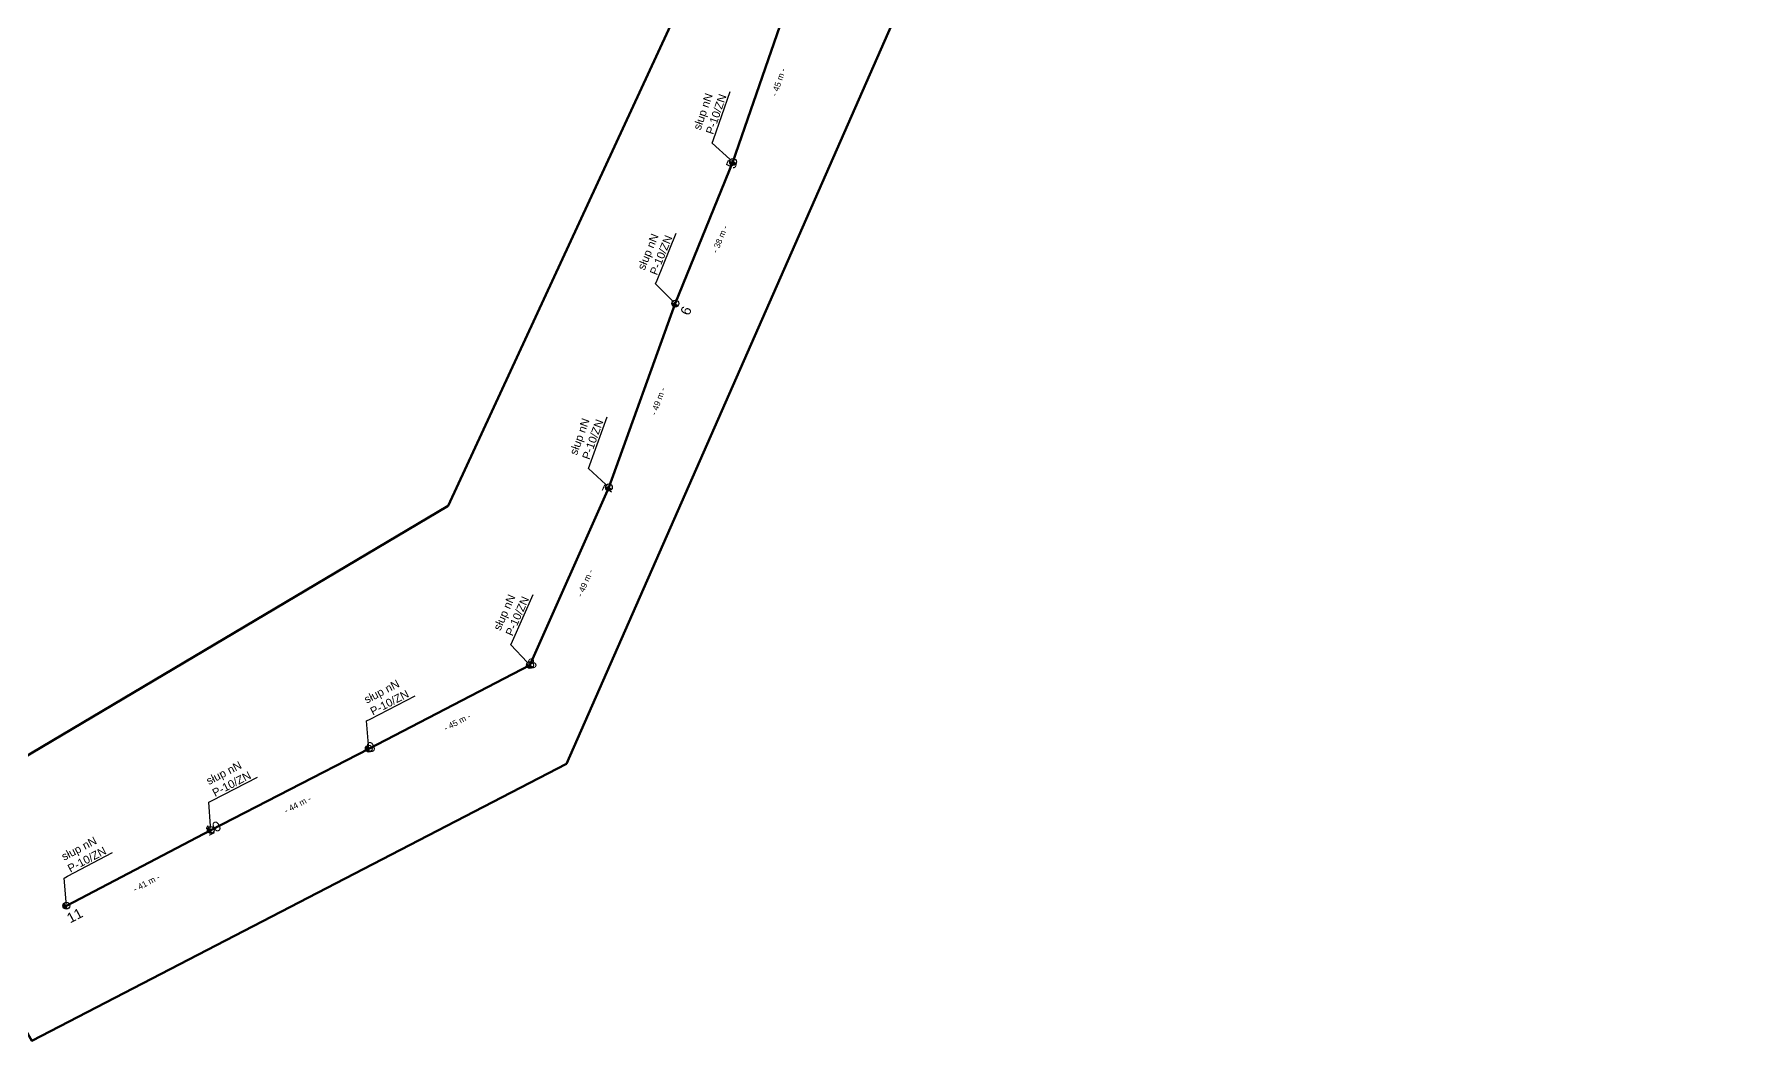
# Model space of a CAD drawing. Header units: metres. Extents: x 7531723 to 15066081, y 5784574 to 11569750.
# Drawn here: x 7534094.7 to 7534520.1, y 5784789.9 to 5785041.6 of the extents above; entities that cross this region are included whole.
import ezdxf
from ezdxf import colors
from ezdxf.entities.mleader import LeaderData, LeaderLine
from ezdxf.enums import TextEntityAlignment as Align
from ezdxf.math import Vec2, Vec3

# ---------------------------------------------------------------- set-up
doc = ezdxf.new("R2010")
doc.units = ezdxf.units.M
doc.layers.add('!tele', color=30, linetype='Continuous', lineweight=40)
doc.layers.add('!trafo', color=6, linetype='Continuous', lineweight=50)
for name, color, linetype in [('!wymiary', 7, 'Continuous'), ('_MM opisy', 7, 'Continuous'), ('_MM slupy', 5, 'Continuous'), ('_numery_05-0244_4', 7, 'Continuous')]:
    doc.layers.add(name, color=color, linetype=linetype)
doc.layers.add('_kontrola_05-0244_4', color=6, linetype='Continuous', lineweight=50, plot=False)
doc.layers.get('0').off()
doc.styles.get("Standard").update_dxf_attribs({"font": 'arial.ttf'})
doc.dimstyles.new('opis linie', dxfattribs={"dimtxt": 1.5, "dimasz": 2.5, "dimexe": 1.25, "dimexo": 0.625, "dimgap": 2.5, "dimtad": 4, "dimdec": 0, "dimtxsty": 'Standard', "dimcen": 2.5, "dimse1": 1, "dimse2": 1, "dimsd1": 1, "dimsd2": 1, "dimclrt": 256, "dimazin": 3, "dimtfac": 1, "dimtdec": 0, "dimtmove": 0, "dimatfit": 3, "dimtfill": 1})

# ---------------------------------------------------------------- blocks, each defined once
blk = doc.blocks.new('ZN')
at = {"layer": '_MM slupy', "transparency": 33554687}
h = blk.add_hatch(color=256, dxfattribs=at)
h.dxf.hatch_style = 1
h.paths.add_polyline_path([(0, -0.86), (0, 0.86, 1)])
at = {"layer": '_MM slupy'}
blk.add_circle((0, 0), 0.857, dxfattribs=at)
blk = doc.blocks.new('*D18')
at = {"layer": 'Defpoints', "color": 0}
for p in [(7534138.87, 5784842.62), (7534139.34, 5784841.73), (7534102.77, 5784823.69)]:
    blk.add_point(p, dxfattribs=at)
at = {"layer": '!wymiary', "insert": (7534122.8, 5784829.39), "char_height": 1.5, "attachment_point": 5, "rotation": 27.672, "bg_fill": 3, "box_fill_scale": 1.1, "bg_fill_color": 9, "bg_fill_true_color": 13158600, "bg_fill_transparency": 0}
blk.add_mtext('\\A1;- 41 m -', dxfattribs=at)
blk = doc.blocks.new('*D19')
at = {"layer": 'Defpoints', "color": 0}
for p in [(7534178.36, 5784862.96), (7534178.81, 5784862.07), (7534138.87, 5784842.62)]:
    blk.add_point(p, dxfattribs=at)
at = {"layer": '!wymiary', "insert": (7534160.56, 5784849.01), "char_height": 1.5, "attachment_point": 5, "rotation": 27.2511, "bg_fill": 3, "box_fill_scale": 1.1, "bg_fill_color": 9, "bg_fill_true_color": 13158600, "bg_fill_transparency": 0}
blk.add_mtext('\\A1;- 44 m -', dxfattribs=at)
blk = doc.blocks.new('*D20')
at = {"layer": 'Defpoints', "color": 0}
for p in [(7534218.65, 5784883.86), (7534219.11, 5784882.97), (7534178.36, 5784862.96)]:
    blk.add_point(p, dxfattribs=at)
at = {"layer": '!wymiary', "insert": (7534200.46, 5784869.62), "char_height": 1.5, "attachment_point": 5, "rotation": 27.4201, "bg_fill": 3, "box_fill_scale": 1.1, "bg_fill_color": 9, "bg_fill_true_color": 13158600, "bg_fill_transparency": 0}
blk.add_mtext('\\A1;- 45 m -', dxfattribs=at)
blk = doc.blocks.new('*D21')
at = {"layer": 'Defpoints', "color": 0}
for p in [(7534238.37, 5784928.3), (7534239.28, 5784927.89), (7534218.65, 5784883.86)]:
    blk.add_point(p, dxfattribs=at)
at = {"layer": '!wymiary', "insert": (7534232.41, 5784904.35), "char_height": 1.5, "attachment_point": 5, "rotation": 66.0665, "bg_fill": 3, "box_fill_scale": 1.1, "bg_fill_color": 9, "bg_fill_true_color": 13158600, "bg_fill_transparency": 0}
blk.add_mtext('\\A1;- 49 m -', dxfattribs=at)
blk = doc.blocks.new('*D22')
at = {"layer": 'Defpoints', "color": 0}
for p in [(7534254.97, 5784974.23), (7534255.91, 5784973.89), (7534238.37, 5784928.3)]:
    blk.add_point(p, dxfattribs=at)
at = {"layer": '!wymiary', "insert": (7534250.68, 5784949.82), "char_height": 1.5, "attachment_point": 5, "rotation": 70.1304, "bg_fill": 3, "box_fill_scale": 1.1, "bg_fill_color": 9, "bg_fill_true_color": 13158600, "bg_fill_transparency": 0}
blk.add_mtext('\\A1;- 49 m -', dxfattribs=at)
blk = doc.blocks.new('*D23')
at = {"layer": 'Defpoints', "color": 0}
for p in [(7534269.38, 5785009.66), (7534270.31, 5785009.28), (7534254.97, 5784974.23)]:
    blk.add_point(p, dxfattribs=at)
at = {"layer": '!wymiary', "insert": (7534266.13, 5784990.34), "char_height": 1.5, "attachment_point": 5, "rotation": 67.8686, "bg_fill": 3, "box_fill_scale": 1.1, "bg_fill_color": 9, "bg_fill_true_color": 13158600, "bg_fill_transparency": 0}
blk.add_mtext('\\A1;- 38 m -', dxfattribs=at)
blk = doc.blocks.new('*D24')
at = {"layer": 'Defpoints', "color": 0}
for p in [(7534284.14, 5785052.31), (7534285.09, 5785051.98), (7534269.38, 5785009.66)]:
    blk.add_point(p, dxfattribs=at)
at = {"layer": '!wymiary', "insert": (7534280.79, 5785029.59), "char_height": 1.5, "attachment_point": 5, "rotation": 70.909, "bg_fill": 3, "box_fill_scale": 1.1, "bg_fill_color": 9, "bg_fill_true_color": 13158600, "bg_fill_transparency": 0}
blk.add_mtext('\\A1;- 45 m -', dxfattribs=at)
blk = doc.blocks.new('q')
at = {"layer": '_MM slupy'}
blk.add_blockref('ZN', (0, 0), dxfattribs=at)
at = {"layer": '_MM opisy'}
ml = blk.add_multileader_mtext('Standard', dxfattribs=at)
ml.set_content('\\pxql;słup nN\\PP-10/ZN', color=256)
ml.set_leader_properties()
ml.build(insert=Vec2(0, 0))
ml.multileader.update_dxf_attribs({"has_text_frame": 1, "text_left_attachment_type": 5, "text_right_attachment_type": 5, "dogleg_length": 1, "arrow_head_size": 1})
ctx = ml.context
ctx.base_point, ctx.char_height, ctx.arrow_head_size, ctx.landing_gap_size, ctx.plane_origin = Vec3(3.71, 6.41), 2, 1, 1, Vec3(1.72, -1.42)
ctx.left_attachment, ctx.right_attachment = 5, 5
notes = []
notes.append((ctx, [(0, (1, 1, 0), (2.71, 6.41), (1, 0), 1, [(0, [(0, 0), (2.71, 6.41)], 0, [])])]))
ctx.mtext.insert, ctx.mtext.flow_direction = Vec3(4.71, 12.21), 5
ctx.mtext.has_bg_fill, ctx.mtext.bg_color, ctx.mtext.bg_scale_factor, ctx.mtext.bg_transparency, ctx.mtext.use_window_bg_color = 1, -1023410175, 1, 0, 1
for ctx, leaders in notes:
    for number, flags, end, landing, length, lines in leaders:
        leader = LeaderData()
        leader.index, (leader.has_last_leader_line, leader.has_dogleg_vector, leader.attachment_direction) = number, flags
        leader.last_leader_point, leader.dogleg_vector, leader.dogleg_length = Vec3(end), Vec3(landing), length
        for number, points, colour, breaks in lines:
            line = LeaderLine()
            line.index, line.vertices, line.color, line.breaks = number, Vec3.list(points), colors.encode_raw_color(colour), breaks
            leader.lines.append(line)
        ctx.leaders.append(leader)

msp = doc.modelspace()

# ---------------------------------------------------------------- linework, layer by layer
at = {"layer": '!tele'}
msp.add_lwpolyline([(7534102.77, 5784823.69), (7534138.87, 5784842.62), (7534178.36, 5784862.96), (7534218.65, 5784883.86), (7534238.37, 5784928.3), (7534254.97, 5784974.23), (7534269.38, 5785009.66), (7534284.14, 5785052.31), (7534291.67, 5785091.77), (7534302.12, 5785135.44), (7534314.31, 5785182.63)], dxfattribs=at)
at = {"layer": '!trafo'}
msp.add_lwpolyline([(7534063.44, 5784843.77), (7534094.16, 5784789.89), (7534227.75, 5784859.2), (7534309.11, 5785044.02), (7534338.24, 5785149.48), (7534627.47, 5785028.46), (7534635.59, 5785064.87), (7534351.5, 5785192.14), (7534404.24, 5785396.9), (7534370.65, 5785405.69), (7534322.94, 5785205.43), (7534243.84, 5785250.63), (7534128.64, 5785253.14), (7533922.74, 5785319.06), (7533902.33, 5785266.32), (7534062.41, 5785231.48), (7534040.13, 5785189.74), (7534089.41, 5785176.55), (7534098.2, 5785220.18), (7534286.53, 5785174.36), (7534272.53, 5785084.36), (7534198.2, 5784923.65)], close=True, dxfattribs=at)

# ---------------------------------------------------------------- next in the draw order: block references
for p, rotation in [((7534269.38, 5785009.66), 70.90904581800316), ((7534254.97, 5784974.23), 67.86864774426016), ((7534238.37, 5784928.3), 70.13044260124359), ((7534218.65, 5784883.86), 66.06645867998623), ((7534178.36, 5784862.96), 27.42014947316276), ((7534138.87, 5784842.62), 27.25105373977662), ((7534102.77, 5784823.69), 27.67200232410661)]:
    msp.add_blockref('q', p, dxfattribs=dict(rotation=rotation))

# ---------------------------------------------------------------- next in the draw order: dimensions: what is measured, and where the dimension line sits
at = {"layer": '!wymiary'}
dim = msp.add_aligned_dim(p1=(7534102.77, 5784823.69), p2=(7534138.87, 5784842.62), distance=-1, dimstyle='opis linie', dxfattribs=at)
dim.commit()
dim.dimension.update_dxf_attribs({"geometry": '*D18', "text_midpoint": (7534122.8, 5784829.39)})

# ---------------------------------------------------------------- next in the draw order: texts
at = {"layer": '_numery_05-0244_4', "color": 7}
msp.add_text('11', height=2.5, rotation=27.672, dxfattribs=at).set_placement((7534104.28, 5784822.37), align=Align.TOP_CENTER)

# ---------------------------------------------------------------- next in the draw order: dimensions: what is measured, and where the dimension line sits
at = {"layer": '!wymiary'}
dim = msp.add_aligned_dim(p1=(7534138.87, 5784842.62), p2=(7534178.36, 5784862.96), distance=-1, dimstyle='opis linie', dxfattribs=at)
dim.commit()
dim.dimension.update_dxf_attribs({"geometry": '*D19', "text_midpoint": (7534160.56, 5784849.01)})

# ---------------------------------------------------------------- next in the draw order: linework, layer by layer
at = {"layer": '_kontrola_05-0244_4', "color": 6}
msp.add_lwpolyline([(7534138.87, 5784842.62), (7534102.77, 5784823.69)], dxfattribs=at)

# ---------------------------------------------------------------- next in the draw order: texts
at = {"layer": '_numery_05-0244_4', "color": 7}
msp.add_text('10', height=2.5, rotation=27.672, dxfattribs=at).set_placement((7534140.38, 5784841.3), align=Align.BOTTOM_CENTER)

# ---------------------------------------------------------------- next in the draw order: dimensions: what is measured, and where the dimension line sits
at = {"layer": '!wymiary'}
dim = msp.add_aligned_dim(p1=(7534178.36, 5784862.96), p2=(7534218.65, 5784883.86), distance=-1, dimstyle='opis linie', dxfattribs=at)
dim.commit()
dim.dimension.update_dxf_attribs({"geometry": '*D20', "text_midpoint": (7534200.46, 5784869.62)})

# ---------------------------------------------------------------- next in the draw order: linework, layer by layer
at = {"layer": '_kontrola_05-0244_4', "color": 6}
msp.add_lwpolyline([(7534178.36, 5784862.96), (7534138.87, 5784842.62)], dxfattribs=at)

# ---------------------------------------------------------------- next in the draw order: texts
at = {"layer": '_numery_05-0244_4', "color": 7}
msp.add_text('9', height=2.5, rotation=27.2511, dxfattribs=at).set_placement((7534179.86, 5784861.64), align=Align.BOTTOM_CENTER)

# ---------------------------------------------------------------- next in the draw order: dimensions: what is measured, and where the dimension line sits
at = {"layer": '!wymiary'}
dim = msp.add_aligned_dim(p1=(7534218.65, 5784883.86), p2=(7534238.37, 5784928.3), distance=-1, dimstyle='opis linie', dxfattribs=at)
dim.commit()
dim.dimension.update_dxf_attribs({"geometry": '*D21', "text_midpoint": (7534232.41, 5784904.35)})

# ---------------------------------------------------------------- next in the draw order: linework, layer by layer
at = {"layer": '_kontrola_05-0244_4', "color": 6}
msp.add_lwpolyline([(7534218.65, 5784883.86), (7534178.36, 5784862.96)], dxfattribs=at)

# ---------------------------------------------------------------- next in the draw order: texts
at = {"layer": '_numery_05-0244_4', "color": 7}
msp.add_text('8', height=2.5, rotation=27.4201, dxfattribs=at).set_placement((7534220.15, 5784882.54), align=Align.BOTTOM_CENTER)

# ---------------------------------------------------------------- next in the draw order: dimensions: what is measured, and where the dimension line sits
at = {"layer": '!wymiary'}
dim = msp.add_aligned_dim(p1=(7534238.37, 5784928.3), p2=(7534254.97, 5784974.23), distance=-1, dimstyle='opis linie', dxfattribs=at)
dim.commit()
dim.dimension.update_dxf_attribs({"geometry": '*D22', "text_midpoint": (7534250.68, 5784949.82)})

# ---------------------------------------------------------------- next in the draw order: linework, layer by layer
at = {"layer": '_kontrola_05-0244_4', "color": 6}
msp.add_lwpolyline([(7534238.37, 5784928.3), (7534218.65, 5784883.86)], dxfattribs=at)

# ---------------------------------------------------------------- next in the draw order: texts
at = {"layer": '_numery_05-0244_4', "color": 7}
msp.add_text('7', height=2.5, rotation=66.0665, dxfattribs=at).set_placement((7534239.88, 5784926.98), align=Align.BOTTOM_CENTER)

# ---------------------------------------------------------------- next in the draw order: dimensions: what is measured, and where the dimension line sits
at = {"layer": '!wymiary'}
dim = msp.add_aligned_dim(p1=(7534254.97, 5784974.23), p2=(7534269.38, 5785009.66), distance=-1, dimstyle='opis linie', dxfattribs=at)
dim.commit()
dim.dimension.update_dxf_attribs({"geometry": '*D23', "text_midpoint": (7534266.13, 5784990.34)})

# ---------------------------------------------------------------- next in the draw order: linework, layer by layer
at = {"layer": '_kontrola_05-0244_4', "color": 6}
msp.add_lwpolyline([(7534254.97, 5784974.23), (7534238.37, 5784928.3)], dxfattribs=at)

# ---------------------------------------------------------------- next in the draw order: texts
at = {"layer": '_numery_05-0244_4', "color": 7}
msp.add_text('6', height=2.5, rotation=67.8686, dxfattribs=at).set_placement((7534256.48, 5784972.92), align=Align.TOP_CENTER)

# ---------------------------------------------------------------- next in the draw order: dimensions: what is measured, and where the dimension line sits
at = {"layer": '!wymiary'}
dim = msp.add_aligned_dim(p1=(7534269.38, 5785009.66), p2=(7534284.14, 5785052.31), distance=-1, dimstyle='opis linie', dxfattribs=at)
dim.commit()
dim.dimension.update_dxf_attribs({"geometry": '*D24', "text_midpoint": (7534280.79, 5785029.59)})

# ---------------------------------------------------------------- next in the draw order: linework, layer by layer
at = {"layer": '_kontrola_05-0244_4', "color": 6}
for points in [[(7534284.14, 5785052.31), (7534269.38, 5785009.66)], [(7534269.38, 5785009.66), (7534254.97, 5784974.23)]]:
    msp.add_lwpolyline(points, dxfattribs=at)

# ---------------------------------------------------------------- next in the draw order: texts
at = {"layer": '_numery_05-0244_4', "color": 7}
msp.add_text('5', height=2.5, rotation=67.8686, dxfattribs=at).set_placement((7534270.89, 5785008.35), align=Align.BOTTOM_CENTER)

doc.saveas('drawing.dxf')
